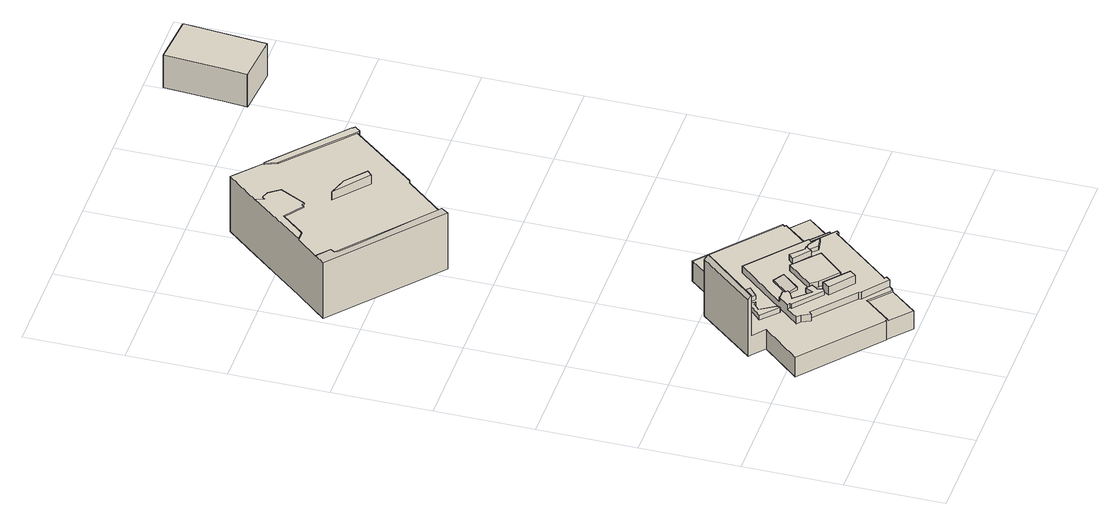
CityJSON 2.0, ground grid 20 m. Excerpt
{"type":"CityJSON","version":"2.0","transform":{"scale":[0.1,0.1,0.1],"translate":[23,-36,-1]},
"CityObjects":{
"building1":{"type":"Building","geometry":[{"type":"MultiSurface","lod":"2","boundaries":[[[0,1,2,3,4,5,6,7,8,9,10,11,12,13,14,15,16]],[[17,18,19,20]],[[21,22,23,24]],[[25,26,27,28]],[[29,30,31,32]],[[33,34,32,31]],[[35,36,37,38]],[[39,40,41,42]],[[43,44,45,46]],[[47,48,49,50,51,52,53]],[[3,2,54,55]],[[56,57,58,59]],[[19,48,47,20]],[[14,13,60,61]],[[62,63,64,65]],[[18,66,49,48,19]],[[67,68,69,70,71,72,73]],[[33,74,75,34]],[[76,77,78,79]],[[80,81,82,83]],[[84,85,86,87]],[[10,9,88,89]],[[90,91,92,93]],[[50,49,66,94,95,96,97]],[[98,99,100,101]],[[102,99,98,103]],[[104,105,106,107,108,57,56]],[[26,25,71,70]],[[16,15,109,110]],[[4,3,55,111]],[[112,113,114,115,116,117]],[[50,97,118,51]],[[20,47,53,119,120,121,17]],[[122,123,124,125]],[[101,100,121,120]],[[126,127,128,129]],[[13,12,130,60]],[[131,132,133,134]],[[135,136,132,131]],[[137,138,38,37]],[[1,0,139,140]],[[141,21,24,142]],[[71,25,28,72]],[[143,144,145,146]],[[147,122,125,148]],[[149,150,151,152]],[[153,154,152,151]],[[10,89,155,11]],[[133,42,41,134]],[[144,85,84,145]],[[58,102,103,156,157,158,59]],[[159,160,143,146]],[[84,87,161,159,146,145]],[[150,162,163,153,151]],[[112,164,165,113]],[[139,0,16,110]],[[166,7,6,167]],[[8,7,166,168]],[[22,88,9,8,168,169,170,171,172,23]],[[63,108,107,64]],[[40,39,43,46]],[[170,169,173,94,174]],[[126,129,175,176]],[[161,87,86,177,164,112,117]],[[38,138,79,78,178,179,35]],[[180,162,150,149]],[[97,96,181,182,183,184,118]],[[34,75,29,32]],[[180,185,163,162]],[[186,167,6,5]],[[158,104,56,59]],[[178,187,188,179]],[[30,74,33,31]],[[189,69,68,190]],[[2,1,140,54]],[[95,191,181,96]],[[15,14,61,109]],[[159,161,117,116,115,192,160]],[[68,67,73,193,194,65,64,107,106,105,157,156,103,98,101,120,119,53,52,51,118,184,183,195,80,83,196,190]],[[196,83,82,147,148,189,190]],[[127,197,198,128]],[[28,27,199,194,193,73,72]],[[11,155,130,12]],[[128,198,175,129]],[[123,91,90,124]],[[93,92,141,142]],[[198,197,176,175]],[[131,134,41,40,46,45,135]],[[78,77,187,178]],[[165,200,114,113]],[[115,114,200,192]],[[18,174,94,66]],[[194,199,62,65]],[[182,181,191,173,169,168,166,167,186,111,55,54,140,139,110,109,61,60,130,155,89,88,22,21,141,92,91,123,122,147,82,81,201],[180,149,152,154,185],[176,197,127,126],[75,74,30,29],[160,192,200,165,164,177,86,85,144,143]],[[94,173,191,95]],[[185,154,153,163]],[[182,201,195,183]],[[137,76,79,138]],[[195,201,81,80]],[[5,4,111,186]],[[179,188,36,35]],[[108,63,62,199,27,26,70,69,189,148,125,124,90,93,142,24,23,172,171,170,174,18,17,121,100,99,102,58,57],[42,133,132,136,44,43,39],[36,188,187,77,76,137,37]],[[105,104,158,157]],[[135,45,44,136]]]}]},
"building2":{"type":"Building","geometry":[{"type":"MultiSurface","lod":"2","boundaries":[[[202,203,204,205,206,207,208,209,210,211,212,213,214]],[[215,216,217,218,219,220,221]],[[222,223,224,225]],[[226,227,216,215]],[[228,229,230,231]],[[232,233,234,235]],[[236,237,238,239]],[[240,241,242,243]],[[215,221,244,245,207,206,222,225,246,247,248,249,250,239,238,203,202,233,232,228,231,226],[241,251,252,242]],[[230,227,226,231]],[[246,253,254,247]],[[242,252,255,243]],[[256,257,258,259,260,220,219,218]],[[252,251,261,255]],[[235,234,214,213,262,263,264]],[[265,236,239,250]],[[261,251,241,240]],[[258,266,267,208,207,245,259]],[[247,254,268,248]],[[244,221,220,260]],[[206,205,223,222]],[[253,224,223,205,204,237,236,265,269,268,254]],[[237,204,203,238]],[[259,245,244,260]],[[249,269,265,250]],[[234,233,202,214]],[[268,269,249,248]],[[270,271,263,262]],[[272,273,257,256]],[[273,266,258,257]],[[216,227,230,229,271,270,212,211,210,209,208,267,266,273,272,217]],[[217,272,256,218]],[[213,212,270,262]],[[255,261,240,243]],[[232,235,264,263,271,229,228]],[[225,224,253,246]]]}]},
"building3":{"type":"Building","geometry":[{"type":"MultiSurface","lod":"2","boundaries":[[[274,275,276]],[[277,278,274,276,279,280,281,282,283,284]],[[285,282,281,286]],[[287,288,289,275,290,291,292,293,285,286]],[[279,276,289,288]],[[291,277,284,292]],[[291,290,275,274,278,277]],[[282,285,293,283]],[[281,280,287,286]],[[287,280,279,288]],[[283,293,292,284]],[[289,276,275]]]}]}
},
"vertices":[
[259,196,82],[229,228,82],[245,236,82],[249,241,82],[245,245,82],[247,247,82],[243,250,82],[228,250,82],[227,251,82],[208,229,82],[214,227,82],[213,223,82],[269,176,82],[274,180,82],[270,190,82],[279,202,82],[267,212,82],[471,310,57],[430,261,57],[430,261,47],[471,310,47],[197,201,72],[190,207,72],[190,207,56],[197,201,56],[295,101,53],[295,101,56],[250,47,56],[250,47,53],[329,143,72],[282,183,72],[282,183,91],[329,143,91],[271,168,91],[319,130,91],[215,341,66],[215,341,56],[211,338,56],[211,338,66],[181,277,56],[181,277,67],[211,306,67],[211,306,56],[214,246,56],[217,251,56],[217,251,68],[214,246,68],[512,275,47],[470,225,47],[470,225,60],[467,222,60],[467,222,10],[470,225,10],[512,275,10],[245,236,72],[249,241,72],[131,278,151],[131,278,56],[228,390,57],[228,390,151],[274,180,72],[270,190,72],[246,49,56],[91,180,56],[91,180,10],[246,49,10],[430,261,60],[338,63,10],[341,66,10],[341,66,56],[338,63,56],[338,63,53],[293,9,53],[293,9,10],[271,168,72],[319,130,72],[240,301,56],[262,318,56],[262,318,63],[240,301,65],[350,83,10],[350,83,72],[355,80,72],[355,80,10],[422,230,81],[422,230,72],[397,245,72],[397,245,81],[208,229,72],[214,227,72],[212,188,56],[212,188,72],[208,185,72],[208,185,56],[423,252,60],[418,246,60],[463,208,60],[471,218,60],[317,447,10],[317,447,57],[471,316,57],[471,316,10],[252,370,57],[252,370,10],[126,282,144],[126,282,10],[131,278,10],[157,256,10],[157,256,56],[279,202,72],[267,212,72],[245,245,72],[377,245,85],[352,269,86],[343,259,85],[376,233,85],[381,241,85],[384,245,86],[471,218,10],[471,310,10],[468,312,10],[468,312,57],[297,111,72],[295,117,72],[295,117,56],[297,111,56],[299,264,72],[282,279,72],[282,279,75],[299,264,79],[269,176,72],[211,295,67],[211,295,56],[219,295,56],[219,295,67],[198,284,67],[198,284,56],[205,328,56],[205,328,67],[259,196,72],[229,228,72],[206,183,72],[206,183,56],[398,225,72],[422,229,72],[422,229,81],[398,225,81],[348,72,72],[348,72,56],[374,213,72],[374,213,85],[329,162,84],[329,162,72],[290,193,84],[290,193,72],[213,223,72],[228,390,10],[221,396,10],[221,396,144],[381,241,81],[381,241,72],[384,245,81],[323,259,84],[280,209,84],[377,245,72],[352,269,72],[228,250,72],[243,250,72],[227,251,72],[310,348,72],[310,348,57],[227,251,56],[208,229,56],[423,252,72],[423,252,57],[269,229,79],[269,229,72],[384,245,72],[240,335,64],[233,331,65],[323,259,72],[463,208,72],[459,204,72],[459,204,10],[463,208,10],[280,209,72],[247,247,72],[240,335,56],[233,331,56],[342,65,56],[342,65,10],[418,246,72],[376,233,72],[250,47,10],[247,50,10],[455,207,10],[348,72,10],[251,243,72],[251,243,74],[247,50,56],[343,259,72],[455,207,72],
[20,1094,148],[58,1138,148],[58,1138,151],[152,1250,150],[152,1250,148],[208,1315,148],[208,1315,18],[152,1250,18],[58,1138,18],[20,1094,18],[2,1073,18],[2,1073,150],[20,1094,149],[404,1125,145],[404,1125,18],[408,1122,18],[408,1122,149],[404,1125,149],[272,1241,149],[272,1241,147],[158,1233,148],[158,1233,150],[163,1239,150],[163,1239,148],[294,991,145],[294,991,18],[221,911,145],[221,911,18],[287,989,18],[287,989,145],[41,1063,147],[47,1072,147],[47,1072,149],[41,1063,149],[118,1185,150],[78,1138,151],[78,1138,148],[118,1185,148],[264,1057,166],[264,1057,145],[274,1067,145],[274,1067,166],[262,1265,147],[265,1266,147],[178,1233,147],[194,1212,147],[167,1159,147],[160,1162,147],[157,1157,147],[195,1114,146],[234,1102,146],[178,1233,150],[194,1212,150],[234,1102,165],[417,1133,149],[412,1138,149],[413,1139,149],[265,1266,149],[262,1265,149],[195,1114,165],[213,893,150],[225,908,149],[221,911,149],[157,1157,150],[413,1139,18],[265,1266,18],[167,1159,150],[160,1162,150],[213,893,18],[225,908,18],[417,1133,18],[412,1138,18],
[592,1395,86],[592,1395,9],[592,1394,86],[604,1562,86],[595,1440,86],[692,1386,85],[692,1387,85],[693,1387,85],[707,1552,85],[706,1552,85],[706,1554,85],[707,1552,9],[693,1387,9],[692,1387,9],[692,1386,9],[592,1394,9],[595,1440,9],[604,1562,9],[706,1554,9],[706,1552,9]
]}
